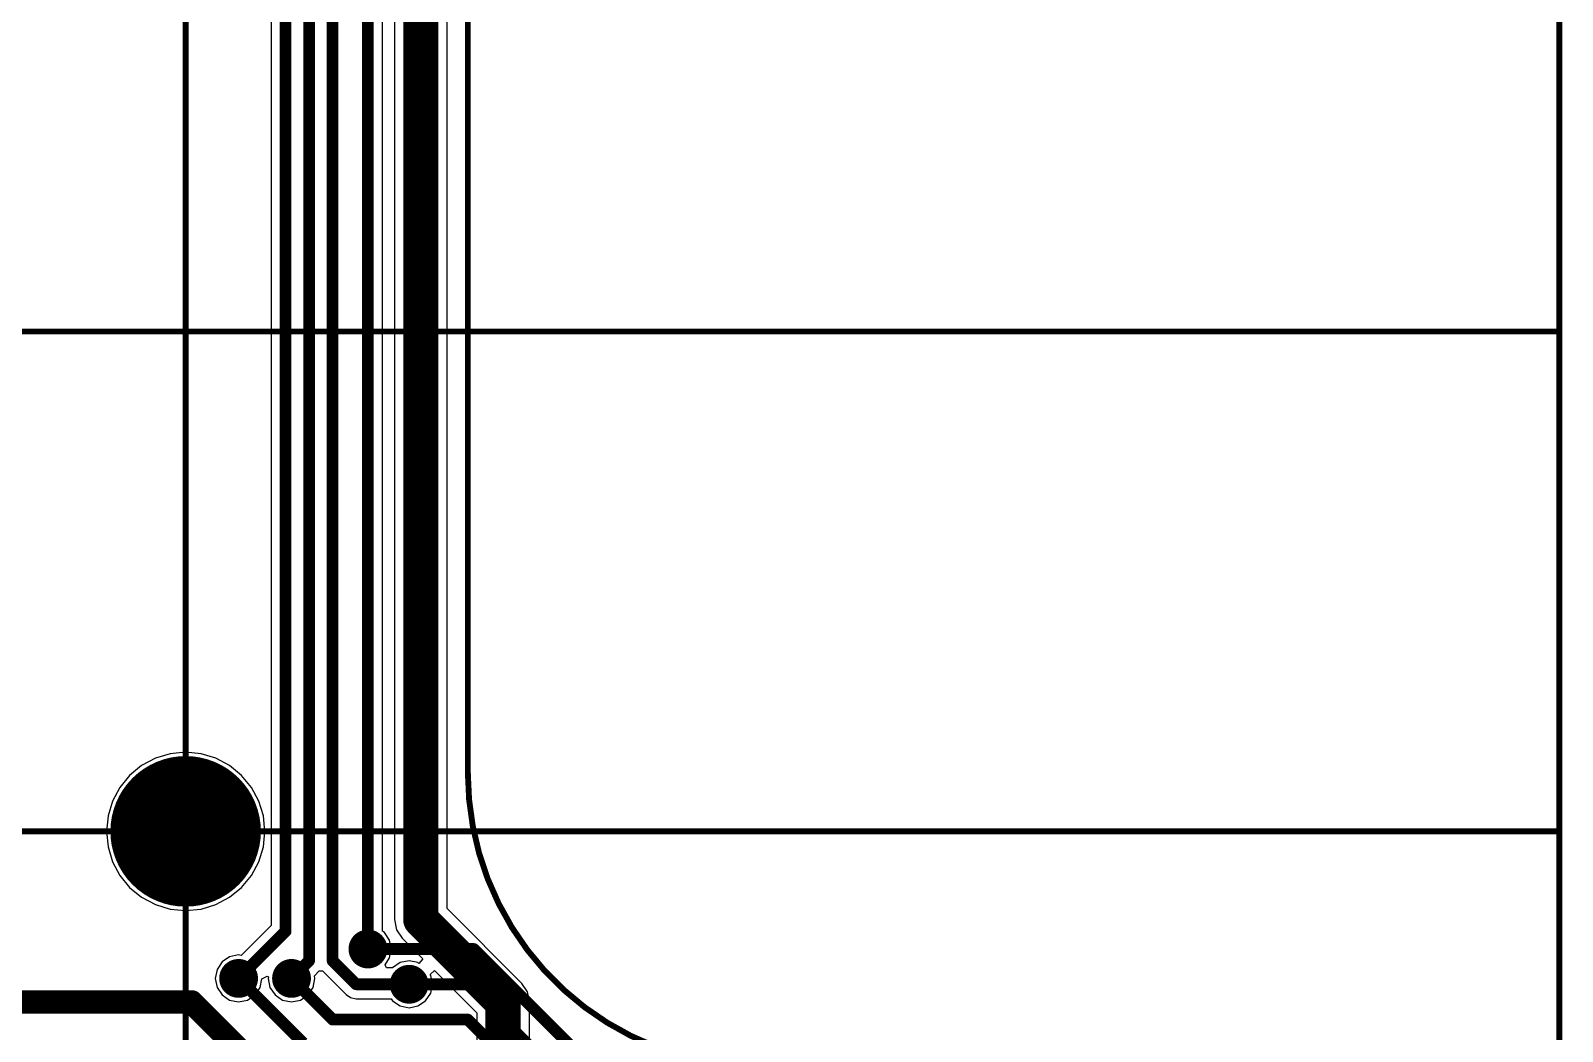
# Model space of a CAD drawing. Extents: x 6.31 to 9.67, y 3.49 to 7.65.
# Drawn here: x 8.368 to 9.671, y 4.977 to 5.828 of the extents above; entities that cross this region are included whole.
import ezdxf

# ---------------------------------------------------------------- set-up
doc = ezdxf.new("R2010")
doc.units = 0
for name, color, linetype in [('BOTTOMLAYER', 5, 'CONTINUOUS'), ('BOTTOMSOLDER', 6, 'CONTINUOUS'), ('MECHANICAL10', 56, 'CONTINUOUS'), ('MECHANICAL2', 216, 'CONTINUOUS'), ('MULTILAYER', 9, 'CONTINUOUS'), ('TOPLAYER', 1, 'CONTINUOUS'), ('TOPSOLDER', 216, 'CONTINUOUS')]:
    doc.layers.add(name, color=color, linetype=linetype)

msp = doc.modelspace()

# ---------------------------------------------------------------- linework, layer by layer
at = {"layer": 'BOTTOMLAYER'}
for p, q in [((8.5725, 6.2771), (8.5725, 5.0672)), ((8.667, 5.0624), (8.667, 6.232)), ((8.6773, 6.1321), (8.6773, 5.0721)), ((8.7222, 5.0814), (8.7222, 6.1228)), ((8.7393, 5.9471), (8.7397, 5.1975)), ((8.4866, 5.2131), (8.474, 5.2093)), ((8.4997, 5.2144), (8.4866, 5.2131)), ((8.5129, 5.2131), (8.4997, 5.2144)), ((8.5255, 5.2093), (8.5129, 5.2131)), ((8.4623, 5.2031), (8.4521, 5.1947)), ((8.474, 5.2093), (8.4623, 5.2031)), ((8.5371, 5.2031), (8.5255, 5.2093)), ((8.5473, 5.1947), (8.5371, 5.2031)), ((8.4438, 5.1845), (8.4375, 5.1728)), ((8.4521, 5.1947), (8.4438, 5.1845)), ((8.5557, 5.1845), (8.5473, 5.1947)), ((8.5619, 5.1728), (8.5557, 5.1845)), ((8.7397, 5.1975), (8.7393, 5.1971)), ((8.7393, 5.1971), (8.7393, 5.1971)), ((8.7393, 5.1971), (8.7409, 5.169)), ((8.4375, 5.1728), (8.4337, 5.1602)), ((8.5658, 5.1602), (8.5619, 5.1728)), ((8.4337, 5.1602), (8.4324, 5.1471)), ((8.5671, 5.1471), (8.5658, 5.1602)), ((8.7409, 5.169), (8.7456, 5.1414)), ((8.4324, 5.1471), (8.4337, 5.1339)), ((8.5658, 5.1339), (8.5671, 5.1471)), ((8.4337, 5.1339), (8.4375, 5.1213)), ((8.5619, 5.1213), (8.5658, 5.1339)), ((8.7456, 5.1414), (8.7534, 5.1144)), ((8.4375, 5.1213), (8.4438, 5.1097)), ((8.5557, 5.1097), (8.5619, 5.1213)), ((8.4438, 5.1097), (8.4521, 5.0995)), ((8.5473, 5.0995), (8.5557, 5.1097)), ((8.7534, 5.1144), (8.7641, 5.0884)), ((8.4521, 5.0995), (8.4623, 5.0911)), ((8.5371, 5.0911), (8.5473, 5.0995)), ((8.4623, 5.0911), (8.474, 5.0849)), ((8.474, 5.0849), (8.4866, 5.0811)), ((8.4866, 5.0811), (8.4997, 5.0798)), ((8.4997, 5.0798), (8.5129, 5.0811)), ((8.5129, 5.0811), (8.5255, 5.0849)), ((8.5255, 5.0849), (8.5371, 5.0911)), ((8.7856, 5.0179), (8.7222, 5.0814)), ((8.7641, 5.0884), (8.7777, 5.0639)), ((8.6773, 5.0721), (8.679, 5.0635)), ((8.5725, 5.0672), (8.5469, 5.0415)), ((8.6688, 5.0611), (8.667, 5.0624)), ((8.6731, 5.0547), (8.6688, 5.0611)), ((8.6746, 5.0471), (8.6731, 5.0547)), ((8.679, 5.0635), (8.6839, 5.0562)), ((8.6839, 5.0562), (8.6839, 5.0562)), ((8.6839, 5.0562), (8.6839, 5.0562)), ((8.6839, 5.0562), (8.7013, 5.0388)), ((8.7777, 5.0639), (8.794, 5.041)), ((8.5447, 5.042), (8.5371, 5.0405)), ((8.5469, 5.0415), (8.5447, 5.042)), ((8.6731, 5.0395), (8.6746, 5.0471)), ((8.5264, 5.0297), (8.5248, 5.0221)), ((8.5307, 5.0361), (8.5264, 5.0297)), ((8.5371, 5.0405), (8.5307, 5.0361)), ((8.6092, 5.0242), (8.6134, 5.0284)), ((8.6134, 5.0284), (8.6161, 5.0284)), ((8.6161, 5.0284), (8.6361, 5.0084)), ((8.6693, 5.0337), (8.6731, 5.0395)), ((8.6706, 5.0312), (8.6693, 5.0337)), ((8.6756, 5.031), (8.6706, 5.0312)), ((8.6757, 5.0311), (8.6756, 5.031)), ((8.6821, 5.0355), (8.6757, 5.0311)), ((8.6897, 5.037), (8.6821, 5.0355)), ((8.6973, 5.0355), (8.6897, 5.037)), ((8.6981, 5.0349), (8.6973, 5.0355)), ((8.7013, 5.0388), (8.6981, 5.0349)), ((8.7076, 5.0255), (8.7114, 5.0287)), ((8.7114, 5.0287), (8.7473, 4.9928)), ((8.794, 5.041), (8.8127, 5.02)), ((8.5248, 5.0221), (8.5264, 5.0145)), ((8.5631, 5.0145), (8.5646, 5.0218)), ((8.5646, 5.0218), (8.5691, 5.0239)), ((8.5691, 5.0239), (8.5701, 5.0234)), ((8.5701, 5.0234), (8.5698, 5.0221)), ((8.5698, 5.0221), (8.5714, 5.0145)), ((8.6081, 5.0145), (8.6096, 5.0221)), ((8.6096, 5.0221), (8.6092, 5.0242)), ((8.7081, 5.0247), (8.7076, 5.0255)), ((8.7096, 5.0171), (8.7081, 5.0247)), ((8.7081, 5.0095), (8.7096, 5.0171)), ((8.7905, 5.0107), (8.7856, 5.0179)), ((8.8127, 5.02), (8.8336, 5.0013)), ((8.5264, 5.0145), (8.5307, 5.008)), ((8.5307, 5.008), (8.5371, 5.0037)), ((8.5371, 5.0037), (8.5447, 5.0022)), ((8.5447, 5.0022), (8.5523, 5.0037)), ((8.5523, 5.0037), (8.5588, 5.008)), ((8.5588, 5.008), (8.5631, 5.0145)), ((8.5714, 5.0145), (8.5757, 5.008)), ((8.5757, 5.008), (8.5821, 5.0037)), ((8.5821, 5.0037), (8.5897, 5.0022)), ((8.5897, 5.0022), (8.5973, 5.0037)), ((8.5973, 5.0037), (8.6038, 5.008)), ((8.6038, 5.008), (8.6081, 5.0145)), ((8.6361, 5.0084), (8.64, 5.0058)), ((8.64, 5.0058), (8.6447, 5.0048)), ((8.6447, 5.0048), (8.6745, 5.0048)), ((8.6745, 5.0048), (8.6757, 5.003)), ((8.6757, 5.003), (8.6821, 4.9987)), ((8.6973, 4.9987), (8.7038, 5.003)), ((8.7038, 5.003), (8.7081, 5.0095)), ((8.7922, 5.0021), (8.7905, 5.0107)), ((8.6821, 4.9987), (8.6897, 4.9972)), ((8.6897, 4.9972), (8.6973, 4.9987)), ((8.7473, 4.9928), (8.7473, 4.6814)), ((8.7922, 4.6721), (8.7922, 5.0021)), ((8.8336, 5.0013), (8.8565, 4.9851)), ((8.8565, 4.9851), (8.8811, 4.9715))]:
    msp.add_line(p, q, dxfattribs=at)
for points, const_width in [([(8.5847, 5.0621), (8.5847, 6.2771)], 0.01), ([(8.6047, 5.0371), (8.6047, 6.2621)], 0.01), ([(8.6247, 5.0371), (8.6247, 6.2421)], 0.01), ([(8.6547, 5.0471), (8.6547, 6.2371)], 0.01), ([(8.6997, 5.0721), (8.6997, 6.1321)], 0.03), ([(8.6997, 5.0721), (8.7697, 5.0021)], 0.03), ([(8.5447, 5.0221), (8.5847, 5.0621)], 0.01), ([(8.5897, 5.0221), (8.6047, 5.0371)], 0.01), ([(8.6247, 5.0371), (8.6447, 5.0171)], 0.01), ([(8.6447, 5.0171), (8.6897, 5.0171)], 0.01), ([(8.7697, 4.6721), (8.7697, 5.0021)], 0.03)]:
    msp.add_lwpolyline(points, dxfattribs=dict(at, const_width=const_width))
for points, const_width in [([(8.4697, 5.1471, 1), (8.5297, 5.1471, 1)], 0.06), ([(8.6922, 5.0721, 1), (8.7072, 5.0721, 1)], 0.015), ([(8.6922, 5.0721, 1), (8.7072, 5.0721, 1)], 0.015), ([(8.5822, 5.0621, 1), (8.5872, 5.0621, 1)], 0.005), ([(8.5822, 5.0621, 1), (8.5872, 5.0621, 1)], 0.005), ([(8.6485, 5.0471, 1), (8.661, 5.0471, 1)], 0.0125), ([(8.6022, 5.0371, 1), (8.6072, 5.0371, 1)], 0.005), ([(8.6022, 5.0371, 1), (8.6072, 5.0371, 1)], 0.005), ([(8.6222, 5.0371, 1), (8.6272, 5.0371, 1)], 0.005), ([(8.6222, 5.0371, 1), (8.6272, 5.0371, 1)], 0.005), ([(8.6522, 5.0471, 1), (8.6572, 5.0471, 1)], 0.005), ([(8.5385, 5.0221, 1), (8.551, 5.0221, 1)], 0.0125), ([(8.5835, 5.0221, 1), (8.596, 5.0221, 1)], 0.0125), ([(8.6835, 5.0171, 1), (8.696, 5.0171, 1)], 0.0125), ([(8.5422, 5.0221, 1), (8.5472, 5.0221, 1)], 0.005), ([(8.5872, 5.0221, 1), (8.5922, 5.0221, 1)], 0.005), ([(8.6422, 5.0171, 1), (8.6472, 5.0171, 1)], 0.005), ([(8.6422, 5.0171, 1), (8.6472, 5.0171, 1)], 0.005), ([(8.6872, 5.0171, 1), (8.6922, 5.0171, 1)], 0.005), ([(8.7622, 5.0021, 1), (8.7772, 5.0021, 1)], 0.015), ([(8.7622, 5.0021, 1), (8.7772, 5.0021, 1)], 0.015)]:
    msp.add_lwpolyline(points, format="xyb", close=True, dxfattribs=dict(at, const_width=const_width))
at = {"layer": 'BOTTOMSOLDER'}
for points, const_width in [([(8.4677, 5.1471, 1), (8.5317, 5.1471, 1)], 0.064), ([(8.6465, 5.0471, 1), (8.663, 5.0471, 1)], 0.0165), ([(8.5365, 5.0221, 1), (8.553, 5.0221, 1)], 0.0165), ([(8.5815, 5.0221, 1), (8.598, 5.0221, 1)], 0.0165), ([(8.6815, 5.0171, 1), (8.698, 5.0171, 1)], 0.0165)]:
    msp.add_lwpolyline(points, format="xyb", close=True, dxfattribs=dict(at, const_width=const_width))
at = {"layer": 'MECHANICAL10', "const_width": 0.005}
for points in [[(8.4997, 3.4971), (8.4997, 7.6471)], [(9.668, 3.4971), (9.668, 7.6471)], [(6.3114, 5.5721), (9.668, 5.5721)], [(6.3114, 5.1471), (9.668, 5.1471)]]:
    msp.add_lwpolyline(points, dxfattribs=at)
at = {"layer": 'MECHANICAL10', "const_width": 0.0025}
for points in [[(9.6668, 5.5721, 1), (9.6693, 5.5721, 1)], [(9.6668, 5.1471, 1), (9.6693, 5.1471, 1)]]:
    msp.add_lwpolyline(points, format="xyb", close=True, dxfattribs=at)
at = {"layer": 'MECHANICAL2', "const_width": 0.005}
msp.add_lwpolyline([(8.7397, 5.1971), (8.7397, 5.9471)], dxfattribs=at)
at = {"layer": 'MECHANICAL2', "const_width": 0.0025}
msp.add_lwpolyline([(8.7385, 5.1971, 1), (8.741, 5.1971, 1)], format="xyb", close=True, dxfattribs=at)
msp.add_lwpolyline([(8.7385, 5.1971, 1), (8.741, 5.1971, 1)], format="xyb", close=True, dxfattribs=at)
at = {"layer": 'MECHANICAL2', "const_width": 0.005}
msp.add_lwpolyline([(8.9897, 4.9471, -0.414214), (8.7397, 5.1971)], format="xyb", dxfattribs=at)
at = {"layer": 'MULTILAYER'}
for points, const_width in [([(8.4697, 5.1471, 1), (8.5297, 5.1471, 1)], 0.06), ([(8.6485, 5.0471, 1), (8.661, 5.0471, 1)], 0.0125), ([(8.5385, 5.0221, 1), (8.551, 5.0221, 1)], 0.0125), ([(8.5835, 5.0221, 1), (8.596, 5.0221, 1)], 0.0125), ([(8.6835, 5.0171, 1), (8.696, 5.0171, 1)], 0.0125)]:
    msp.add_lwpolyline(points, format="xyb", close=True, dxfattribs=dict(at, const_width=const_width))
at = {"layer": 'TOPLAYER'}
for points, const_width in [([(8.4697, 5.1471, 1), (8.5297, 5.1471, 1)], 0.06), ([(8.6485, 5.0471, 1), (8.661, 5.0471, 1)], 0.0125), ([(8.6522, 5.0471, 1), (8.6572, 5.0471, 1)], 0.005), ([(8.7422, 5.0471, 1), (8.7472, 5.0471, 1)], 0.005), ([(8.7422, 5.0471, 1), (8.7472, 5.0471, 1)], 0.005), ([(8.5385, 5.0221, 1), (8.551, 5.0221, 1)], 0.0125), ([(8.5835, 5.0221, 1), (8.596, 5.0221, 1)], 0.0125), ([(8.6835, 5.0171, 1), (8.696, 5.0171, 1)], 0.0125), ([(8.5422, 5.0221, 1), (8.5472, 5.0221, 1)], 0.005), ([(8.5872, 5.0221, 1), (8.5922, 5.0221, 1)], 0.005), ([(8.6872, 5.0171, 1), (8.6922, 5.0171, 1)], 0.005), ([(8.7372, 5.0171, 1), (8.7422, 5.0171, 1)], 0.005), ([(8.7372, 5.0171, 1), (8.7422, 5.0171, 1)], 0.005), ([(8.4997, 5.0021, 1), (8.5097, 5.0021, 1)], 0.01), ([(8.4997, 5.0021, 1), (8.5097, 5.0021, 1)], 0.01), ([(8.6222, 4.9871, 1), (8.6272, 4.9871, 1)], 0.005), ([(8.6222, 4.9871, 1), (8.6272, 4.9871, 1)], 0.005), ([(8.7372, 4.9871, 1), (8.7422, 4.9871, 1)], 0.005), ([(8.7372, 4.9871, 1), (8.7422, 4.9871, 1)], 0.005)]:
    msp.add_lwpolyline(points, format="xyb", close=True, dxfattribs=dict(at, const_width=const_width))
for points, const_width in [([(8.6547, 5.0471), (8.7447, 5.0471)], 0.01), ([(8.7447, 5.0471), (8.8697, 4.9221)], 0.01), ([(8.5447, 5.0221), (8.5997, 4.9671)], 0.01), ([(8.5897, 5.0221), (8.6247, 4.9871)], 0.01), ([(8.6897, 5.0171), (8.7397, 5.0171)], 0.01), ([(8.7397, 5.0171), (8.8697, 4.8871)], 0.01), ([(8.3147, 5.0021), (8.5047, 5.0021)], 0.02), ([(8.5047, 5.0021), (8.6091, 4.8977)], 0.02), ([(8.6247, 4.9871), (8.7397, 4.9871)], 0.01), ([(8.7397, 4.9871), (8.8447, 4.8821)], 0.01)]:
    msp.add_lwpolyline(points, dxfattribs=dict(at, const_width=const_width))
at = {"layer": 'TOPSOLDER'}
for points, const_width in [([(8.4677, 5.1471, 1), (8.5317, 5.1471, 1)], 0.064), ([(8.6465, 5.0471, 1), (8.663, 5.0471, 1)], 0.0165), ([(8.5365, 5.0221, 1), (8.553, 5.0221, 1)], 0.0165), ([(8.5815, 5.0221, 1), (8.598, 5.0221, 1)], 0.0165), ([(8.6815, 5.0171, 1), (8.698, 5.0171, 1)], 0.0165)]:
    msp.add_lwpolyline(points, format="xyb", close=True, dxfattribs=dict(at, const_width=const_width))

doc.saveas('drawing.dxf')
